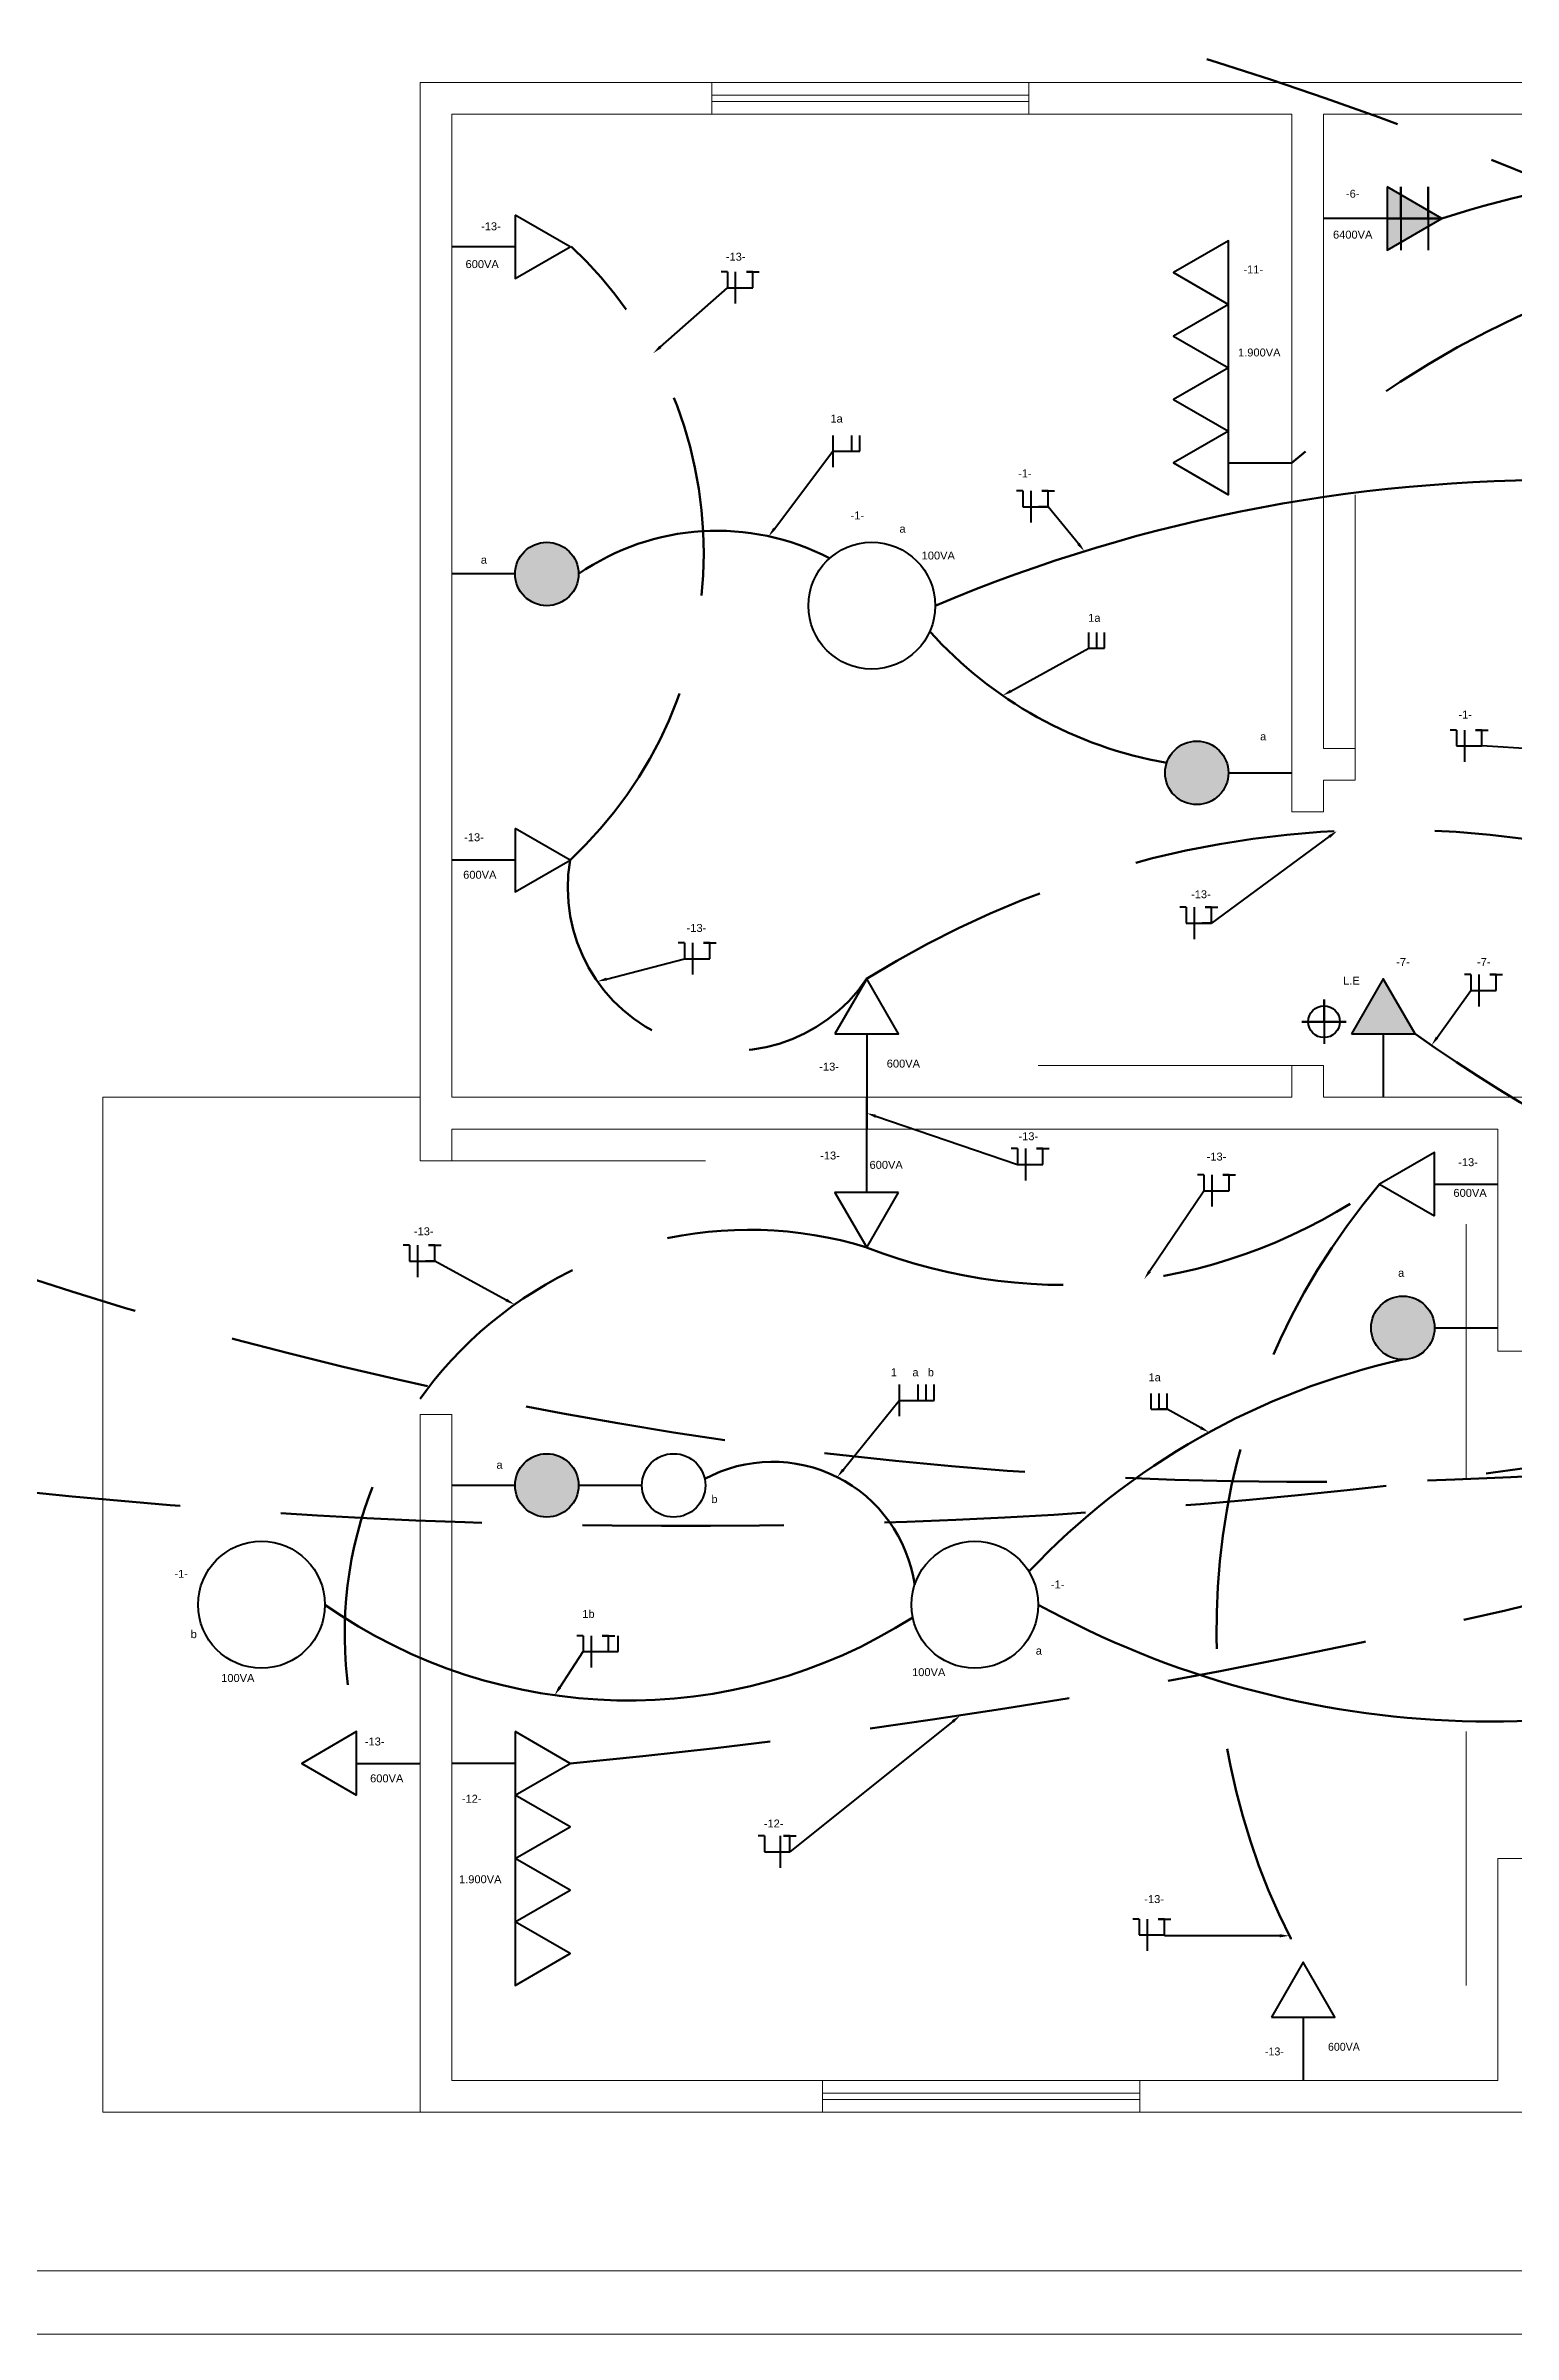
# Model space of a CAD drawing. Header units: millimetres. Extents: x 0 to 594, y 0 to 420.
# Drawn here: x 154.4 to 247, y 193.5 to 337.8 of the extents above; entities that cross this region are included whole.
import ezdxf
from ezdxf.enums import TextEntityAlignment as Align

# ---------------------------------------------------------------- set-up
doc = ezdxf.new("R2010")
doc.units = ezdxf.units.MM
doc.linetypes.add('DASHED', pattern=[19.05, 12.7, -6.35])
for name, color, linetype, lineweight in [('Detalhe arquitetônico', 2, 'Continuous', 20), ('Eletrodutos', 1, 'Continuous', 60), ('Fiação', 5, 'Continuous', 40), ('Símbolos', 3, 'Continuous', 40)]:
    doc.layers.add(name, color=color, linetype=linetype, lineweight=lineweight)
doc.styles.add('style1', font='ARIAL.TTF')

msp = doc.modelspace()

# ---------------------------------------------------------------- hatches: boundary and pattern name
at = {"layer": 'Símbolos'}
h = msp.add_hatch(color=256, dxfattribs=at)
h.dxf.hatch_style = 1
h.paths.add_polyline_path([(238.993, 328.933), (238.993, 324.933), (242.458, 326.933)])
h = msp.add_hatch(color=256, dxfattribs=at)
h.dxf.hatch_style = 1
h.paths.add_polyline_path([(187.993, 304.513, 1), (183.993, 304.513, 1)])
h = msp.add_hatch(color=256, dxfattribs=at)
h.dxf.hatch_style = 1
h.paths.add_polyline_path([(224.993, 291.972, 1), (228.993, 291.972, 1)])
h = msp.add_hatch(color=256, dxfattribs=at)
h.dxf.hatch_style = 1
h.paths.add_polyline_path([(236.761, 275.513), (240.761, 275.513), (238.761, 278.977)])
h = msp.add_hatch(color=256, dxfattribs=at)
h.dxf.hatch_style = 1
h.paths.add_polyline_path([(241.993, 256.973, 1), (237.993, 256.973, 1)])
h = msp.add_hatch(color=256, dxfattribs=at)
h.dxf.hatch_style = 1
h.paths.add_polyline_path([(183.993, 247.04, 1), (187.993, 247.04, 1)])

# ---------------------------------------------------------------- linework, layer by layer
at = {"layer": 'Detalhe arquitetônico'}
for p, q in [((179.993, 335.513), (177.993, 335.513)), ((177.993, 335.513), (177.993, 271.513)), ((336.993, 335.513), (179.993, 335.513)), ((196.393, 333.513), (196.393, 335.513)), ((196.393, 335.513), (216.393, 335.513)), ((216.393, 335.513), (216.393, 333.513)), ((232.993, 333.513), (179.993, 333.513)), ((179.993, 333.513), (179.993, 271.513)), ((179.993, 333.513), (196.393, 333.513)), ((216.393, 334.713), (196.393, 334.713)), ((196.393, 333.513), (196.393, 334.313)), ((196.393, 334.313), (216.393, 334.313)), ((216.393, 334.313), (216.393, 334.713)), ((232.993, 289.513), (232.993, 333.513)), ((234.993, 293.513), (234.993, 333.513)), ((234.993, 333.513), (274.993, 333.513)), ((234.993, 333.513), (249.993, 333.513)), ((236.993, 293.513), (236.993, 309.513)), ((234.993, 293.513), (236.993, 293.513)), ((236.993, 293.513), (236.993, 291.513)), ((236.993, 291.513), (234.993, 291.513)), ((234.993, 291.513), (234.993, 289.513)), ((234.993, 289.513), (232.993, 289.513)), ((232.993, 273.513), (216.993, 273.513)), ((232.993, 271.513), (232.993, 273.513)), ((232.993, 273.513), (234.993, 273.513)), ((234.993, 273.513), (234.993, 271.513)), ((157.993, 207.513), (157.993, 271.513)), ((177.993, 271.513), (157.993, 271.513)), ((177.993, 271.513), (177.993, 269.513)), ((179.993, 271.513), (232.993, 271.513)), ((248.993, 271.513), (234.993, 271.513)), ((177.993, 269.513), (177.993, 267.513)), ((179.993, 269.513), (245.993, 269.513)), ((179.993, 269.513), (179.993, 267.513)), ((245.993, 255.513), (245.993, 269.513)), ((179.993, 267.513), (177.993, 267.513)), ((177.993, 267.513), (195.993, 267.513)), ((243.993, 247.513), (243.993, 263.513)), ((243.993, 255.513), (243.993, 247.513)), ((247.993, 255.513), (245.993, 255.513)), ((179.993, 251.513), (177.993, 251.513)), ((177.993, 251.513), (177.993, 207.513)), ((179.993, 209.513), (179.993, 251.513)), ((243.993, 215.513), (243.993, 231.513)), ((243.993, 223.513), (243.993, 215.513)), ((247.993, 223.513), (245.993, 223.513)), ((245.993, 223.513), (245.993, 209.513)), ((177.993, 209.513), (177.993, 207.513)), ((245.993, 209.513), (179.993, 209.513)), ((179.993, 209.513), (203.393, 209.513)), ((203.393, 209.513), (203.393, 207.513)), ((223.393, 207.513), (223.393, 209.513)), ((223.393, 209.513), (223.393, 208.713)), ((223.393, 208.713), (203.393, 208.713)), ((203.393, 208.713), (203.393, 208.313)), ((203.393, 208.313), (223.393, 208.313)), ((177.993, 207.513), (157.993, 207.513)), ((177.993, 207.513), (336.993, 207.513)), ((203.393, 207.513), (223.393, 207.513)), ((100.773, 197.513), (365.242, 197.513)), ((375.242, 193.513), (100.773, 193.513))]:
    msp.add_line(p, q, dxfattribs=at)
at = {"layer": 'Eletrodutos'}
msp.add_line((206.169, 271.513), (206.169, 269.513), dxfattribs=at)
at = {"layer": 'Eletrodutos', "linetype": 'DASHED'}
for centre, radius, start, end in [((149.627, 88.298), 260.631, 44.66573, 95.47211), ((273.458, 264.649), 61.917, 6.36535, 130.80871), ((169.396, 305.846), 26.492, 312.9825, 46.83857), ((239.081, 226.136), 62.253, 58.08354, 121.91646), ((197.622, 284.742), 10.309, 170.37751, 326.00269), ((234.324, 508.525), 261.274, 242.33952, 292.29042), ((294.643, 351.213), 92.918, 234.557, 295.73786), ((194.324, 638.1), 393.618, 260.79506, 289.69735), ((146.753, 663.707), 436.098, 275.35569, 294.70139), ((218.675, 293.851), 34.173, 248.5328, 305.52034), ((271.497, 238.033), 43.257, 139.65319, 209.12711), ((198.737, 237.661), 25.496, 73.05176, 193.95251)]:
    msp.add_arc(centre, radius, start, end, dxfattribs=at)
at = {"layer": 'Eletrodutos'}
for centre, radius, start, end in [((262.329, 265.251), 64.804, 5.54537, 107.85698), ((249.596, 209.884), 100.545, 88.3453, 112.88631), ((196.732, 291.868), 15.371, 62.48617, 124.64553), ((229.558, 318.261), 26.042, 221.82377, 260.13381), ((249.897, 210.005), 46.046, 102.42004, 136.66702), ((200.242, 239.481), 9.048, 8.20658, 118.30719), ((191.135, 266.848), 33.37, 234.99673, 302.51979), ((245.629, 291.484), 59.337, 241.14568, 295.19015)]:
    msp.add_arc(centre, radius, start, end, dxfattribs=at)
at = {"layer": 'Fiação'}
for p, q in [((197.382, 323.564), (196.982, 323.564)), ((197.382, 323.564), (197.382, 322.564)), ((197.882, 323.564), (197.882, 321.564)), ((198.982, 323.564), (198.582, 323.564)), ((198.582, 323.564), (199.382, 323.564)), ((198.982, 322.564), (198.982, 323.564)), ((193.156, 318.831), (197.382, 322.564)), ((197.382, 322.564), (197.882, 322.564)), ((197.382, 322.564), (197.982, 322.564)), ((197.882, 322.564), (198.382, 322.564)), ((198.382, 322.564), (198.982, 322.564)), ((204.038, 313.249), (204.038, 311.249)), ((205.238, 312.249), (205.238, 313.249)), ((205.738, 312.249), (205.738, 313.249)), ((200.349, 307.369), (204.038, 312.249)), ((204.038, 312.249), (204.638, 312.249)), ((204.038, 312.249), (204.638, 312.249)), ((204.638, 312.249), (205.238, 312.249)), ((205.238, 312.249), (205.738, 312.249)), ((216.017, 309.75), (215.617, 309.75)), ((216.017, 309.75), (216.017, 308.75)), ((216.517, 309.75), (216.517, 307.75)), ((217.617, 309.75), (217.217, 309.75)), ((217.217, 309.75), (218.017, 309.75)), ((217.617, 308.75), (217.617, 309.75)), ((216.017, 308.75), (216.517, 308.75)), ((216.517, 308.75), (217.017, 308.75)), ((217.017, 308.75), (217.617, 308.75)), ((217.617, 308.75), (217.017, 308.75)), ((219.53, 306.411), (217.617, 308.75)), ((220.182, 299.83), (220.182, 300.83)), ((220.682, 299.83), (220.682, 300.83)), ((221.182, 299.83), (221.182, 300.83)), ((215.269, 297.132), (220.182, 299.83)), ((220.182, 299.83), (220.682, 299.83)), ((220.182, 299.83), (220.782, 299.83)), ((220.682, 299.83), (221.182, 299.83)), ((243.372, 294.672), (242.972, 294.672)), ((243.372, 294.672), (243.372, 293.672)), ((243.872, 294.672), (243.872, 292.672)), ((244.972, 294.672), (244.572, 294.672)), ((244.572, 294.672), (245.372, 294.672)), ((244.972, 293.672), (244.972, 294.672)), ((243.372, 293.672), (243.872, 293.672)), ((243.872, 293.672), (244.372, 293.672)), ((244.372, 293.672), (244.972, 293.672)), ((248.324, 293.456), (244.972, 293.672)), ((235.353, 287.949), (227.925, 282.494)), ((226.325, 283.494), (225.925, 283.494)), ((226.325, 283.494), (226.325, 282.494)), ((226.825, 283.494), (226.825, 281.494)), ((227.925, 283.494), (227.525, 283.494)), ((227.525, 283.494), (228.325, 283.494)), ((227.925, 282.494), (227.925, 283.494)), ((226.325, 282.494), (226.825, 282.494)), ((226.825, 282.494), (227.325, 282.494)), ((227.325, 282.494), (227.925, 282.494)), ((227.925, 282.494), (227.325, 282.494)), ((189.766, 278.968), (194.684, 280.251)), ((194.684, 281.251), (194.284, 281.251)), ((194.684, 281.251), (194.684, 280.251)), ((194.684, 280.251), (195.184, 280.251)), ((195.184, 281.251), (195.184, 279.251)), ((195.184, 280.251), (195.684, 280.251)), ((195.684, 280.251), (196.284, 280.251)), ((196.284, 281.251), (195.884, 281.251)), ((195.884, 281.251), (196.684, 281.251)), ((196.284, 280.251), (196.284, 281.251)), ((244.283, 279.247), (243.883, 279.247)), ((244.283, 279.247), (244.283, 278.247)), ((244.783, 279.247), (244.783, 277.247)), ((245.883, 279.247), (245.483, 279.247)), ((245.483, 279.247), (246.283, 279.247)), ((245.883, 278.247), (245.883, 279.247)), ((235.025, 276.277), (235.025, 277.677)), ((235.025, 277.677), (235.025, 274.877)), ((242.149, 275.273), (244.283, 278.247)), ((244.283, 278.247), (244.783, 278.247)), ((244.283, 278.247), (244.883, 278.247)), ((244.783, 278.247), (245.283, 278.247)), ((245.283, 278.247), (245.883, 278.247)), ((236.425, 276.277), (233.625, 276.277)), ((233.625, 276.277), (235.025, 276.277)), ((235.025, 276.277), (236.425, 276.277)), ((206.737, 270.32), (215.688, 267.274)), ((215.688, 268.274), (215.288, 268.274)), ((215.688, 268.274), (215.688, 267.274)), ((215.688, 267.274), (216.188, 267.274)), ((215.688, 267.274), (216.288, 267.274)), ((216.188, 268.274), (216.188, 266.274)), ((216.188, 267.274), (216.688, 267.274)), ((216.688, 267.274), (217.288, 267.274)), ((217.288, 268.274), (216.888, 268.274)), ((216.888, 268.274), (217.688, 268.274)), ((217.288, 267.274), (217.288, 268.274)), ((224.016, 260.545), (227.439, 265.623)), ((227.439, 266.623), (227.039, 266.623)), ((227.439, 266.623), (227.439, 265.623)), ((227.439, 265.623), (227.939, 265.623)), ((227.439, 265.623), (228.039, 265.623)), ((227.939, 266.623), (227.939, 264.623)), ((227.939, 265.623), (228.439, 265.623)), ((228.439, 265.623), (229.039, 265.623)), ((229.039, 266.623), (228.639, 266.623)), ((228.639, 266.623), (229.439, 266.623)), ((229.039, 265.623), (229.039, 266.623)), ((177.331, 262.178), (176.931, 262.178)), ((177.331, 262.178), (177.331, 261.178)), ((177.831, 262.178), (177.831, 260.178)), ((178.931, 262.178), (178.531, 262.178)), ((178.531, 262.178), (179.331, 262.178)), ((178.931, 261.178), (178.931, 262.178)), ((177.331, 261.178), (177.831, 261.178)), ((177.831, 261.178), (178.331, 261.178)), ((178.331, 261.178), (178.931, 261.178)), ((178.931, 261.178), (178.331, 261.178)), ((183.435, 258.726), (178.931, 261.178)), ((208.217, 253.397), (208.217, 251.397)), ((209.417, 252.397), (209.417, 253.397)), ((209.917, 252.397), (209.917, 253.397)), ((210.417, 252.397), (210.417, 253.397)), ((224.123, 251.843), (224.123, 252.843)), ((224.623, 251.843), (224.623, 252.843)), ((225.123, 251.843), (225.123, 252.843)), ((204.69, 248.028), (208.217, 252.397)), ((208.217, 252.397), (208.817, 252.397)), ((208.217, 252.397), (208.817, 252.397)), ((208.817, 252.397), (209.417, 252.397)), ((209.417, 252.397), (209.917, 252.397)), ((209.917, 252.397), (210.417, 252.397)), ((224.123, 251.843), (224.623, 251.843)), ((225.123, 251.843), (224.523, 251.843)), ((224.623, 251.843), (225.123, 251.843)), ((227.246, 250.676), (225.123, 251.843)), ((188.288, 237.561), (187.888, 237.561)), ((188.288, 237.561), (188.288, 236.561)), ((188.788, 237.561), (188.788, 235.561)), ((189.888, 237.561), (189.488, 237.561)), ((189.488, 237.561), (190.288, 237.561)), ((189.888, 236.561), (189.888, 237.561)), ((190.488, 236.561), (190.488, 237.561)), ((186.811, 234.305), (188.288, 236.561)), ((188.288, 236.561), (188.788, 236.561)), ((188.288, 236.561), (188.888, 236.561)), ((188.788, 236.561), (189.288, 236.561)), ((189.288, 236.561), (189.888, 236.561)), ((189.888, 236.561), (190.488, 236.561)), ((211.605, 232.155), (201.321, 223.934)), ((199.721, 224.934), (199.321, 224.934)), ((199.721, 224.934), (199.721, 223.934)), ((199.721, 223.934), (200.221, 223.934)), ((200.221, 223.934), (200.721, 223.934)), ((200.721, 224.934), (200.721, 222.934)), ((200.721, 223.934), (201.321, 223.934)), ((201.321, 224.934), (200.921, 224.934)), ((200.921, 224.934), (201.721, 224.934)), ((201.321, 223.934), (201.321, 224.934)), ((223.361, 219.69), (222.961, 219.69)), ((223.361, 219.69), (223.361, 218.69)), ((223.861, 219.69), (223.861, 217.69)), ((224.961, 219.69), (224.561, 219.69)), ((224.561, 219.69), (225.361, 219.69)), ((224.961, 218.69), (224.961, 219.69)), ((223.361, 218.69), (223.861, 218.69)), ((223.861, 218.69), (224.361, 218.69)), ((224.361, 218.69), (224.961, 218.69)), ((232.231, 218.64), (224.961, 218.64))]:
    msp.add_line(p, q, dxfattribs=at)
msp.add_circle((235.025, 276.277), 1, dxfattribs=at)
for points in [[(193.222, 318.756), (193.09, 318.906), (192.706, 318.433)], [(200.428, 307.309), (200.269, 307.429), (199.987, 306.89)], [(219.608, 306.474), (219.453, 306.347), (219.91, 305.946)], [(215.317, 297.044), (215.221, 297.22), (214.743, 296.843)], [(235.293, 288.03), (235.412, 287.869), (235.836, 288.304)], [(189.791, 278.872), (189.741, 279.065), (189.185, 278.817)], [(242.23, 275.214), (242.068, 275.331), (241.799, 274.785)], [(206.705, 270.225), (206.769, 270.415), (206.169, 270.513)], [(224.099, 260.489), (223.934, 260.601), (223.681, 260.047)], [(183.483, 258.814), (183.387, 258.638), (183.962, 258.439)], [(227.294, 250.763), (227.197, 250.588), (227.771, 250.387)], [(204.768, 247.965), (204.612, 248.091), (204.313, 247.561)], [(186.894, 234.251), (186.727, 234.36), (186.482, 233.803)], [(211.543, 232.233), (211.668, 232.077), (212.074, 232.529)], [(232.231, 218.74), (232.231, 218.54), (232.831, 218.64)]]:
    msp.add_solid(points, dxfattribs=at)
at = {"layer": 'Símbolos'}
for p, q in [((239.859, 326.933), (239.859, 328.933)), ((239.859, 328.933), (239.859, 324.933)), ((241.592, 326.933), (241.592, 328.933)), ((241.592, 328.933), (241.592, 324.933)), ((238.993, 326.933), (234.993, 326.933)), ((238.993, 326.933), (242.458, 326.933)), ((240.725, 326.933), (238.993, 326.933)), ((238.993, 326.933), (239.859, 326.933)), ((242.458, 326.933), (240.725, 326.933)), ((240.725, 326.933), (242.458, 326.933)), ((242.458, 326.933), (241.592, 326.933)), ((183.993, 325.135), (179.993, 325.135)), ((228.993, 311.513), (232.993, 311.513)), ((183.993, 304.513), (179.993, 304.513)), ((228.993, 291.972), (232.993, 291.972)), ((183.993, 286.465), (179.993, 286.465)), ((206.169, 275.513), (206.169, 271.513)), ((238.761, 275.513), (238.761, 271.513)), ((206.169, 265.513), (206.169, 269.513)), ((241.993, 266.038), (245.993, 266.038)), ((241.993, 256.973), (245.993, 256.973)), ((183.993, 247.04), (179.993, 247.04)), ((191.993, 247.04), (187.993, 247.04)), ((173.993, 229.513), (177.993, 229.513)), ((183.993, 229.513), (179.993, 229.513)), ((233.71, 213.513), (233.71, 209.513))]:
    msp.add_line(p, q, dxfattribs=at)
for points in [[(238.993, 328.933), (238.993, 324.933), (242.458, 326.933)], [(183.993, 327.135), (183.993, 323.135), (187.458, 325.135)], [(228.993, 321.513), (228.993, 325.513), (225.529, 323.513)], [(228.993, 317.513), (228.993, 321.513), (225.529, 319.513)], [(228.993, 313.513), (228.993, 317.513), (225.529, 315.513)], [(228.993, 309.513), (228.993, 313.513), (225.529, 311.513)], [(183.993, 288.465), (183.993, 284.465), (187.458, 286.465)], [(204.169, 275.513), (208.169, 275.513), (206.169, 278.977)], [(236.761, 275.513), (240.761, 275.513), (238.761, 278.977)], [(241.993, 264.038), (241.993, 268.038), (238.529, 266.038)], [(208.169, 265.513), (204.169, 265.513), (206.169, 262.049)], [(173.993, 227.513), (173.993, 231.513), (170.529, 229.513)], [(183.993, 231.513), (183.993, 227.513), (187.458, 229.513)], [(183.993, 227.513), (183.993, 223.513), (187.458, 225.513)], [(183.993, 223.513), (183.993, 219.513), (187.458, 221.513)], [(183.993, 219.513), (183.993, 215.513), (187.458, 217.513)], [(231.71, 213.513), (235.71, 213.513), (233.71, 216.977)]]:
    msp.add_lwpolyline(points, close=True, dxfattribs=at)
for centre, radius in [((185.993, 304.513), 2), ((206.493, 302.513), 4), ((226.993, 291.972), 2), ((239.993, 256.973), 2), ((185.993, 247.04), 2), ((193.993, 247.04), 2), ((167.993, 239.513), 4), ((212.993, 239.513), 4)]:
    msp.add_circle(centre, radius, dxfattribs=at)

# ---------------------------------------------------------------- texts
at = {"layer": 'Fiação', "style": 'style1'}
for s, p in [('-6-', (236.829, 328.489)), ('-13-', (182.465, 326.435)), ('6400VA', (236.829, 325.91)), ('-13-', (197.907, 324.519)), ('600VA', (181.914, 324.051)), ('-11-', (230.553, 323.715)), ('1.900VA', (230.936, 318.48)), ('1a', (204.272, 314.309)), ('-1-', (216.15, 310.853)), ('-1-', (205.582, 308.204)), ('a', (208.435, 307.362)), ('100VA', (210.685, 305.676)), ('a', (182.026, 305.405)), ('1a', (220.53, 301.743)), ('-1-', (243.924, 295.648)), ('a', (231.178, 294.268)), ('-13-', (181.401, 287.912)), ('600VA', (181.765, 285.546)), ('-13-', (227.252, 284.316)), ('-13-', (195.433, 282.192)), ('-7-', (240.002, 280.045)), ('-7-', (245.097, 280.045)), ('L.E', (236.752, 278.867)), ('-13-', (203.802, 273.446)), ('600VA', (208.485, 273.638)), ('-13-', (216.366, 269.057)), ('-13-', (203.858, 267.842)), ('600VA', (207.398, 267.253)), ('-13-', (228.237, 267.776)), ('-13-', (244.107, 267.421)), ('600VA', (244.233, 265.485)), ('-13-', (178.229, 263.06)), ('a', (239.885, 260.441)), ('1     a   b', (209.054, 254.181)), ('1a', (224.336, 253.85)), ('a', (183.013, 248.336)), ('b', (196.57, 246.184)), ('-1-', (162.926, 241.465)), ('-1-', (218.219, 240.793)), ('1b', (188.62, 238.943)), ('b', (163.72, 237.669)), ('a', (217.033, 236.617)), ('100VA', (210.083, 235.263)), ('100VA', (166.5, 234.893)), ('-13-', (175.132, 230.89)), ('600VA', (175.894, 228.566)), ('-12-', (181.254, 227.284)), ('-12-', (200.3, 225.722)), ('1.900VA', (181.793, 222.202)), ('-13-', (224.304, 220.953))]:
    msp.add_text(s, height=0.5, dxfattribs=at).set_placement(p, align=Align.MIDDLE)
at = {"layer": 'Fiação'}
for s, p in [('-13-', (231.891, 211.344)), ('600VA', (236.274, 211.639))]:
    msp.add_text(s, height=0.5, dxfattribs=at).set_placement(p, align=Align.MIDDLE)

doc.saveas('drawing.dxf')
